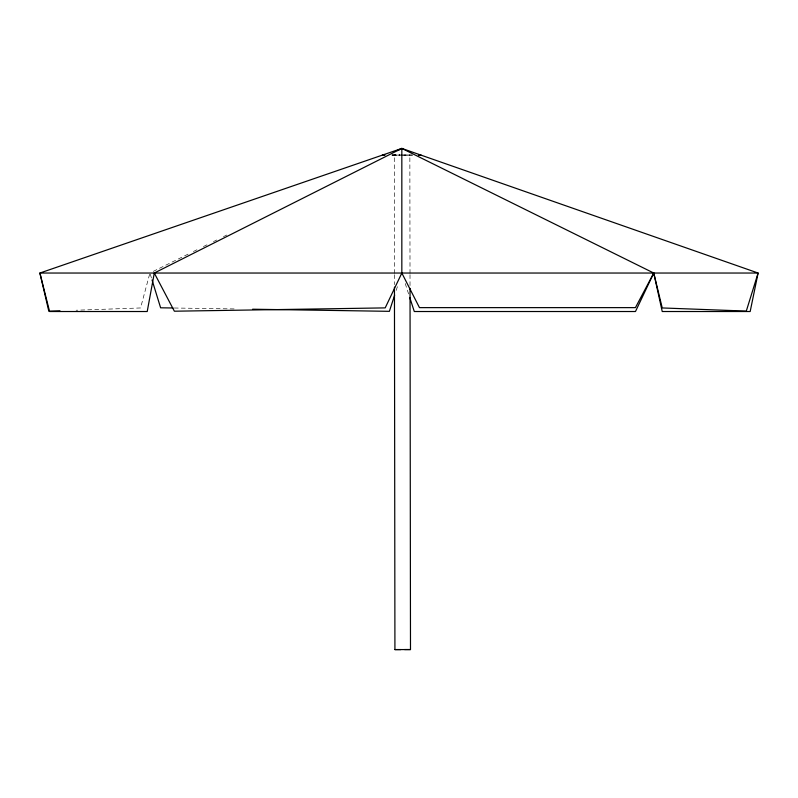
<?xml version="1.0" encoding="UTF-8"?>
<svg xmlns="http://www.w3.org/2000/svg" width="798" height="798" viewBox="0 0 798 798"><rect width="100%" height="100%" fill="white"/><g stroke="black" fill="none" stroke-linecap="round" stroke-linejoin="round"><path stroke-width="0.6" stroke-dasharray="3.99 2.99" d="M149.595 274.243L140.558 307.958L76.099 310.242M396.177 290.442L397.683 285.804M153.266 271.39L188.917 253.744M193.365 251.54L198.941 248.786M203.4 246.582L208.966 243.829M213.425 241.624L216.767 239.969M223.45 236.667L226.792 235.011M394.441 273.425L394.282 155.091L395.249 155.081M410.012 273.405L409.853 155.071L408.895 155.081M391.848 155.081L400.127 155.051M401.913 155.121L412.556 155.081M396.456 155.081L399.908 155.071M404.237 155.091L407.688 155.091M392.147 155.111L400.207 155.101M402.531 155.051L412.526 155.061M396.676 155.101L394.282 155.091M407.469 155.071L409.853 155.071M391.968 154.912L400.606 155.041M174.293 308.008L235.211 308.946M405.234 283.529L409.005 295.2M150.273 274.193L151.7 278.831M410.012 274.652L410.022 285.854M394.441 274.672L394.451 284.637"/><path stroke-width="1.2" d="M154.293 273.036L174.373 311.21L385.195 307.888L401.833 273.036L401.833 148.418L154.293 273.036L147.221 311.519L49.576 311.519L39.9 273.036L401.833 148.418L758.1 273.036L750.17 311.519L662.23 311.519L653.752 273.036L401.833 148.418L397.534 150.543M394.661 295.08L389.374 311.33L252.617 309.215M59.98 310.811L48.818 311.21L39.9 273.036L758.1 273.036L746.3 311.08L662.23 307.948L653.752 273.036L635.477 311.519L414.292 311.519L409.763 297.524M653.752 273.036L635.437 307.629L419.469 307.629L401.833 273.036M394.451 287.12L394.92 649.582L410.491 649.562L410.032 288.347M400.845 649.582L394.92 649.582M404.576 649.552L410.491 649.562M401.314 155.051L401.833 155.061M173.046 307.988L160.617 307.799L152.059 279.988M384.756 155.101L382.382 155.111L384.826 155.111M420.835 155.061L418.471 155.071L420.835 155.061"/></g></svg>
